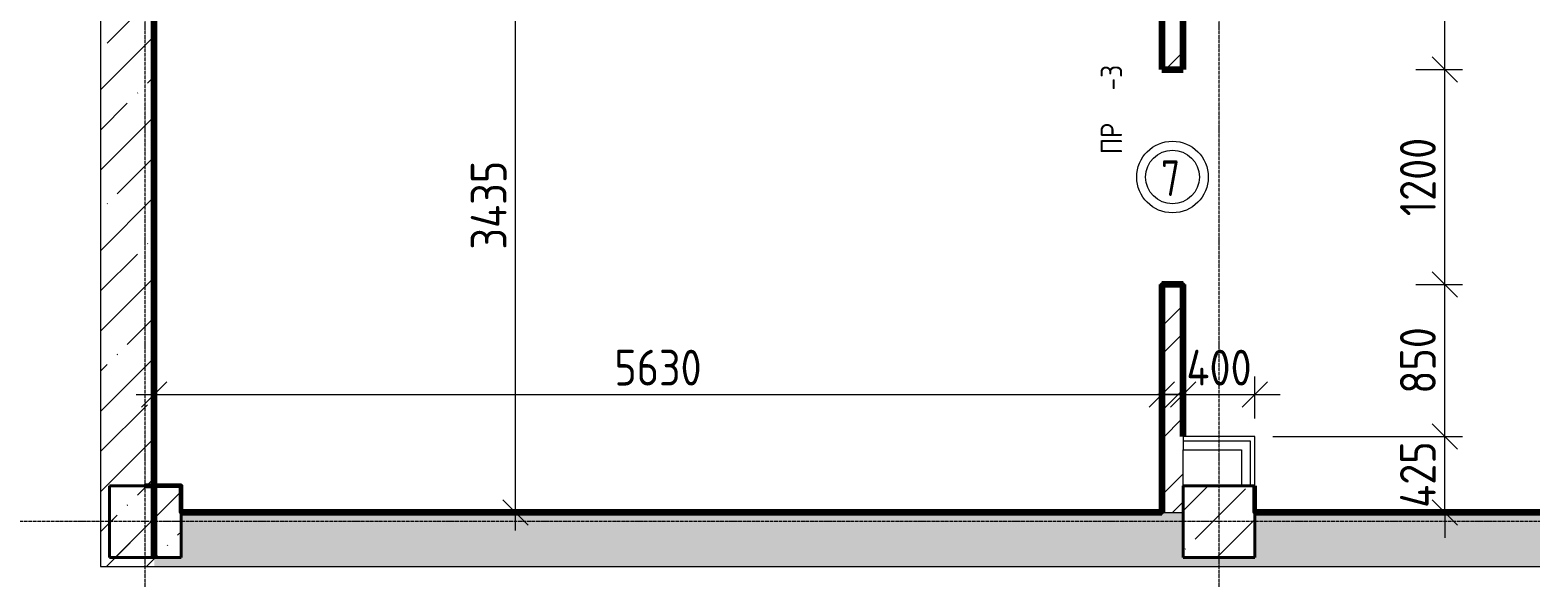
# Model space of a CAD drawing. Header units: millimetres. Extents: x -56773 to 221258, y -262288 to 26541.
# Drawn here: x -20244 to -11862, y -7310 to -4249 of the extents above; entities that cross this region are included whole.
import ezdxf

# ---------------------------------------------------------------- set-up
doc = ezdxf.new("R2010")
doc.units = ezdxf.units.MM
doc.linetypes.add('ADSK_Линия сетки', pattern=[25, 20, -2.5, 0, -2.5])
for name, color, linetype, lineweight in [('3.1 Штукатурка для инвесторов', 5, 'Continuous', 60), ('3.2) Штук 4 вып Сентябрь', 162, 'Continuous', 120), ('4.3)Шпакл баз сент инв подв и 1 эт', 6, 'Continuous', 60), ('Марки', 7, 'Continuous', 20), ('Марки дверей', 7, 'Continuous', 20), ('Несущие колонны', 7, 'Continuous', 18), ('Оси', 7, 'Continuous', 9), ('Размеры', 7, 'Continuous', 9), ('Стены внутренние', 7, 'Continuous', 18), ('Стены штриховка', 7, 'Continuous', 9)]:
    doc.layers.add(name, color=color, linetype=linetype, lineweight=lineweight)
doc.styles.add('GOST Common_3', font='', dxfattribs={"width": 0.9, "height": 200})
doc.styles.add('GOST Common_9', font='', dxfattribs={"width": 0.9, "height": 120})
doc.styles.add('GOST Common_B', font='', dxfattribs={"width": 0.8, "height": 200})
doc.styles.get('GOST Common_3').set_extended_font_data('GOST Common')
doc.styles.get('GOST Common_9').set_extended_font_data('GOST Common')
doc.styles.get('GOST Common_B').set_extended_font_data('GOST Common', bold=True)
doc.dimstyles.new('ADSK_Основной_2_0', dxfattribs={"dimscale": 304.8, "dimtxt": 201.142999, "dimasz": 0.463911, "dimexe": 0.328084, "dimexo": 0.328084, "dimgap": 0.164042, "dimtad": 1, "dimdec": 3, "dimrnd": 0.001, "dimdsep": 46, "dimtxsty": 'GOST Common_3', "dimblk1": 'OBLIQUE', "dimblk2": 'OBLIQUE', "dimsah": 1, "dimcen": 0.09, "dimdle": 0.328084, "dimazin": 2, "dimtfac": 1, "dimtdec": 4, "dimtix": 1, "dimtmove": 0, "dimatfit": 3, "dimfxl": 1, "dimtvp": 1, "dimtolj": 1, "dimtzin": 0, "dimlwd": 20, "dimlwe": 20, "dimarcsym": 2})
pattern_1 = [(45, (0, 0), (-224.5064, 224.5064), []), (45, (224.5, 0), (-224.5064, 224.5064), [396.875, -79.375, 3.353, -76.022])]

# ---------------------------------------------------------------- blocks, each defined once
blk = doc.blocks.new('ADSK_КолоннаЖБ_Прямоугольная - 400x400 мм-1809659-Кладочный план подвала')
at = {"layer": 'Несущие колонны', "lineweight": 40}
for p, q in [((-200, 200), (200, 200)), ((-200, -200), (-200, 200)), ((200, 200), (200, -200)), ((200, -200), (-200, -200))]:
    blk.add_line(p, q, dxfattribs=at)
blk = doc.blocks.new('ADSK_КолоннаЖБ_Прямоугольная - 400x400 мм-V1-Кладочный план подвала')
at = {"layer": 'Несущие колонны', "lineweight": 9}
h = blk.add_hatch(dxfattribs=at)
h.set_pattern_fill('FP_7', color=256, style=0, pattern_type=2)
h.set_pattern_definition([(315, (6995.03, -13600), (224.5064, 224.5064), []), (315, (6995.03, -13824.5), (224.5064, 224.5064), [396.875, -79.375, 3.353, -76.022])])
h.paths.add_polyline_path([(-200, -200), (200, -200), (200, 200), (-200, 200)])
at = {"layer": 'Несущие колонны', "lineweight": 40}
for p, q in [((-200, -200), (-200, 200)), ((-200, 200), (200, 200)), ((200, 200), (-200, 200)), ((-200, 200), (-200, -200)), ((200, 200), (200, -200)), ((200, -200), (200, 200)), ((200, -200), (-200, -200)), ((-200, -200), (200, -200))]:
    blk.add_line(p, q, dxfattribs=at)
blk = doc.blocks.new('М_двери1 - Марка экземпляра 2-3719212-Кладочный план подвала')
at = {"layer": 'Марки дверей'}
for radius in [2, 1.5]:
    blk.add_circle((0, 0), radius, dxfattribs=at)
blk = doc.blocks.new('_Oblique')
at = {"color": 0, "linetype": 'ByBlock', "lineweight": -2}
blk.add_line((-0.5, -0.5), (0.5, 0.5), dxfattribs=at)
blk = doc.blocks.new('DIMBLOCK42-Кладочный план подвала')
at = {"layer": 'Defpoints', "color": 0, "lineweight": 25, "transparency": 16777216}
for p in [(-13400, -6520), (-12338.8, -6520), (-12438.8, -6945)]:
    blk.add_point(p, dxfattribs=at)
at = {"layer": 'Размеры', "color": 0, "lineweight": 20, "transparency": 16777216}
for p, q in [((-12338.8, -6520), (-12338.8, -6378.6)), ((-13300, -6520), (-12238.8, -6520)), ((-12338.8, -6945), (-12338.8, -6520)), ((-12338.8, -6945), (-12238.8, -6945)), ((-12338.8, -6945), (-12338.8, -7086.4))]:
    blk.add_line(p, q, dxfattribs=at)
at = {"layer": 'Размеры', "color": 0, "lineweight": 20, "transparency": 16777216, "xscale": 141.4, "yscale": 141.4, "zscale": 141.4}
for p, rotation in [((-12338.8, -6520), 270), ((-12338.8, -6945), 90)]:
    blk.add_blockref('_Oblique', p, dxfattribs=dict(at, rotation=rotation))
at = {"layer": 'Размеры', "color": 0, "lineweight": 9, "transparency": 16777216, "insert": (-12488.8, -6732.5), "char_height": 200, "width": 474.561, "attachment_point": 5, "rotation": 90, "style": 'GOST Common_3'}
blk.add_mtext('\\A1;425', dxfattribs=at)
blk = doc.blocks.new('DIMBLOCK43-Кладочный план подвала')
at = {"layer": 'Defpoints', "color": 0, "lineweight": 25, "transparency": 16777216}
for p in [(-12600, -5670), (-12338.8, -5670), (-13400, -6520)]:
    blk.add_point(p, dxfattribs=at)
at = {"layer": 'Размеры', "color": 0, "lineweight": 20, "transparency": 16777216}
for p, q in [((-12338.8, -6620), (-12338.8, -5570)), ((-12500, -5670), (-12238.8, -5670)), ((-13300, -6520), (-12238.8, -6520))]:
    blk.add_line(p, q, dxfattribs=at)
at = {"layer": 'Размеры', "color": 0, "lineweight": 20, "transparency": 16777216, "xscale": 141.4, "yscale": 141.4, "zscale": 141.4}
for p, rotation in [((-12338.8, -5670), 90), ((-12338.8, -6520), 270)]:
    blk.add_blockref('_Oblique', p, dxfattribs=dict(at, rotation=rotation))
at = {"layer": 'Размеры', "color": 0, "lineweight": 9, "transparency": 16777216, "insert": (-12488.8, -6095), "char_height": 200, "width": 454.106, "attachment_point": 5, "rotation": 90, "style": 'GOST Common_3'}
blk.add_mtext('\\A1;850', dxfattribs=at)
blk = doc.blocks.new('DIMBLOCK44-Кладочный план подвала')
at = {"layer": 'Defpoints', "color": 0, "lineweight": 25, "transparency": 16777216}
for p in [(-12600, -4470), (-12338.8, -4470), (-12600, -5670)]:
    blk.add_point(p, dxfattribs=at)
at = {"layer": 'Размеры', "color": 0, "lineweight": 20, "transparency": 16777216}
for p, q in [((-12338.8, -5770), (-12338.8, -4370)), ((-12500, -4470), (-12238.8, -4470)), ((-12500, -5670), (-12238.8, -5670))]:
    blk.add_line(p, q, dxfattribs=at)
at = {"layer": 'Размеры', "color": 0, "lineweight": 20, "transparency": 16777216, "xscale": 141.4, "yscale": 141.4, "zscale": 141.4}
for p, rotation in [((-12338.8, -4470), 90), ((-12338.8, -5670), 270)]:
    blk.add_blockref('_Oblique', p, dxfattribs=dict(at, rotation=rotation))
at = {"layer": 'Размеры', "color": 0, "lineweight": 9, "transparency": 16777216, "insert": (-12488.8, -5070), "char_height": 200, "width": 560.473, "attachment_point": 5, "rotation": 90, "style": 'GOST Common_3'}
blk.add_mtext('\\A1;1200', dxfattribs=at)
blk = doc.blocks.new('DIMBLOCK45-Кладочный план подвала')
at = {"layer": 'Defpoints', "color": 0, "lineweight": 25, "transparency": 16777216}
for p in [(-13075, -1565), (-12338.8, -1565), (-12600, -4470)]:
    blk.add_point(p, dxfattribs=at)
at = {"layer": 'Размеры', "color": 0, "lineweight": 20, "transparency": 16777216}
for p, q in [((-12338.8, -4570), (-12338.8, -1465)), ((-12975, -1565), (-12238.8, -1565)), ((-12500, -4470), (-12238.8, -4470))]:
    blk.add_line(p, q, dxfattribs=at)
at = {"layer": 'Размеры', "color": 0, "lineweight": 20, "transparency": 16777216, "xscale": 141.4, "yscale": 141.4, "zscale": 141.4}
for p, rotation in [((-12338.8, -1565), 90), ((-12338.8, -4470), 270)]:
    blk.add_blockref('_Oblique', p, dxfattribs=dict(at, rotation=rotation))
at = {"layer": 'Размеры', "color": 0, "lineweight": 9, "transparency": 16777216, "insert": (-12488.8, -3017.5), "char_height": 200, "width": 605.475, "attachment_point": 5, "rotation": 90, "style": 'GOST Common_3'}
blk.add_mtext('\\A1;2905', dxfattribs=at)
blk = doc.blocks.new('DIMBLOCK132-Кладочный план подвала')
at = {"layer": 'Defpoints', "color": 0, "lineweight": 25, "transparency": 16777216}
for p in [(-17530.9, -3510), (-17015, -3510), (-17630.9, -6945)]:
    blk.add_point(p, dxfattribs=at)
at = {"layer": 'Размеры', "color": 0, "lineweight": 20, "transparency": 16777216}
for p, q in [((-17530.9, -7045), (-17530.9, -3410)), ((-17115, -3510), (-17630.9, -3510)), ((-17530.9, -6945), (-17430.9, -6945))]:
    blk.add_line(p, q, dxfattribs=at)
at = {"layer": 'Размеры', "color": 0, "lineweight": 20, "transparency": 16777216, "xscale": 141.4, "yscale": 141.4, "zscale": 141.4}
for p, rotation in [((-17530.9, -3510), 90), ((-17530.9, -6945), 270)]:
    blk.add_blockref('_Oblique', p, dxfattribs=dict(at, rotation=rotation))
at = {"layer": 'Размеры', "color": 0, "lineweight": 9, "transparency": 16777216, "insert": (-17680.9, -5227.5), "char_height": 200, "width": 625.93, "attachment_point": 5, "rotation": 90, "style": 'GOST Common_3'}
blk.add_mtext('\\A1;3435', dxfattribs=at)
blk = doc.blocks.new('DIMBLOCK160-Кладочный план подвала')
at = {"layer": 'Defpoints', "color": 0, "lineweight": 25, "transparency": 16777216}
for p in [(-13800, -6184.9), (-13400, -6284.9), (-13400, -6520)]:
    blk.add_point(p, dxfattribs=at)
at = {"layer": 'Размеры', "color": 0, "lineweight": 20, "transparency": 16777216}
for p, q in [((-13400, -6420), (-13400, -6184.9)), ((-13800, -6284.9), (-13941.4, -6284.9)), ((-13800, -6284.9), (-13800, -6384.9)), ((-13800, -6284.9), (-13400, -6284.9)), ((-13400, -6284.9), (-13258.6, -6284.9))]:
    blk.add_line(p, q, dxfattribs=at)
at = {"layer": 'Размеры', "color": 0, "lineweight": 20, "transparency": 16777216, "xscale": 141.4, "yscale": 141.4, "zscale": 141.4}
blk.add_blockref('_Oblique', (-13800, -6284.9), dxfattribs=at)
at = {"layer": 'Размеры', "color": 0, "lineweight": 20, "transparency": 16777216, "xscale": 141.4, "yscale": 141.4, "zscale": 141.4, "rotation": 180}
blk.add_blockref('_Oblique', (-13400, -6284.9), dxfattribs=at)
at = {"layer": 'Размеры', "color": 0, "lineweight": 9, "transparency": 16777216, "insert": (-13600, -6134.9), "char_height": 200, "width": 474.561, "attachment_point": 5, "style": 'GOST Common_3'}
blk.add_mtext('\\A1;400', dxfattribs=at)
blk = doc.blocks.new('DIMBLOCK161-Кладочный план подвала')
at = {"layer": 'Defpoints', "color": 0, "lineweight": 25, "transparency": 16777216}
for p in [(-19550, -6184.9), (-13920, -6184.9), (-13920, -6284.9)]:
    blk.add_point(p, dxfattribs=at)
at = {"layer": 'Размеры', "color": 0, "lineweight": 20, "transparency": 16777216}
for p, q in [((-19650, -6284.9), (-13820, -6284.9)), ((-19550, -6284.9), (-19550, -6384.9)), ((-13920, -6284.9), (-13920, -6384.9))]:
    blk.add_line(p, q, dxfattribs=at)
at = {"layer": 'Размеры', "color": 0, "lineweight": 20, "transparency": 16777216, "xscale": 141.4, "yscale": 141.4, "zscale": 141.4, "rotation": 180}
blk.add_blockref('_Oblique', (-19550, -6284.9), dxfattribs=at)
at = {"layer": 'Размеры', "color": 0, "lineweight": 20, "transparency": 16777216, "xscale": 141.4, "yscale": 141.4, "zscale": 141.4}
blk.add_blockref('_Oblique', (-13920, -6284.9), dxfattribs=at)
at = {"layer": 'Размеры', "color": 0, "lineweight": 9, "transparency": 16777216, "insert": (-16735, -6134.9), "char_height": 200, "width": 605.475, "attachment_point": 5, "style": 'GOST Common_3'}
blk.add_mtext('\\A1;5630', dxfattribs=at)

msp = doc.modelspace()

# ---------------------------------------------------------------- hatches: boundary and pattern name
at = {"layer": 'Несущие колонны', "lineweight": 9}
h = msp.add_hatch(dxfattribs=at)
h.set_pattern_fill('FP_3', color=256, style=0, pattern_type=2)
h.set_pattern_definition(pattern_1)
h.paths.add_polyline_path([(-19400, -7195.031), (-19400, -6795.031), (-19800, -6795.031), (-19800, -7195.031), (-19550, -7195.031)])
at = {"layer": 'Стены внутренние', "lineweight": 9}
h = msp.add_hatch(dxfattribs=at)
h.set_pattern_fill('FP_3', color=256, style=0, pattern_type=2)
h.set_pattern_definition(pattern_1)
h.paths.add_polyline_path([(-19850, -7245.031), (-19550, -7245.031), (-19550, 3204.969), (-19800, 3204.969), (-19800, 3604.969), (-19550, 3604.969), (-19550, 11004.969), (-19850, 11004.969), (-19850, -3729.2173)])
h = msp.add_hatch(dxfattribs=at)
h.set_pattern_fill('FP_2', color=256, style=0, pattern_type=2)
h.set_pattern_definition([(45, (0, 0), (-235.732, 235.732), []), (45, (157.15, 0), (-235.732, 235.732), [])])
h.paths.add_polyline_path([(-13800, -6945.031), (-13800, -5670.031), (-13920, -5670.031), (-13920, -6945.031)])
h.paths.add_polyline_path([(-13920, -4470.031), (-13800, -4470.031), (-13800, -1245.031), (-13850, -1245.031), (-13850, -745.031), (-13800, -745.031), (-13800, 1579.969), (-13920, 1579.969), (-13920, -3729.2173)])
h.paths.add_polyline_path([(-13920, 2779.969), (-13800, 2779.969), (-13800, 3154.969), (-13850, 3154.969), (-13850, 3484.969), (-13920, 3484.969)])
h = msp.add_hatch(dxfattribs=at)
h.set_pattern_fill('FP_3', color=256, style=0, pattern_type=2)
h.set_pattern_definition(pattern_1)
h.paths.add_polyline_path([(61550, -7245.031), (61550, -6945.031), (49800, -6945.031), (49800, -7195.031), (49400, -7195.031), (49400, -6945.031), (34000, -6945.031), (34000, -7195.031), (33600, -7195.031), (33600, -6945.031), (28000, -6945.031), (28000, -7195.031), (27600, -7195.031), (27600, -6945.031), (22000, -6945.031), (22000, -7195.031), (21600, -7195.031), (21600, -6945.031), (9000, -6945.031), (9000, -7195.031), (8600, -7195.031), (8600, -6945.031), (3000, -6945.031), (3000, -7195.031), (2600, -7195.031), (2600, -6945.031), (-13400, -6945.031), (-13400, -7195.031), (-13800, -7195.031), (-13800, -6945.031), (-19400, -6945.031), (-19400, -7195.031), (-19550, -7195.031), (-19550, -7245.031), (52785.5782, -7245.031)])

# ---------------------------------------------------------------- linework, layer by layer
at = {"layer": '3.1 Штукатурка для инвесторов'}
for points in [[(-13800, -6438.5656), (-13800, -5670.031), (-13920, -5670.031), (-13920, -6945.031), (-19400, -6945.031), (-19400, -6795.031), (-19600, -6795.031), (-19550, -6795.031), (-19550, -1195.031), (-19400, -1195.031), (-19400, -795.031), (-19550, -795.031), (-19550, 604.969), (-18925, 604.969), (-18925, 724.969)], [(-13800, -4470.031), (-13800, -1565.031), (-13075, -1565.031)], [(-13920, -4470.031), (-13920, -3510.031), (-14200, -3510.031)], [(-3400, -6945.031), (-7560, -6945.031), (-7560, -6270.031), (-7690, -6270.031), (-7690, -6945.031), (-9000, -6945.031), (-9000, -6795.031), (-9400, -6795.031), (-9400, -6945.031), (-10880, -6945.031), (-10880, -5670.031), (-11000, -5670.031), (-11000, -6945.031), (-13400, -6945.031), (-13400, -6795.031)]]:
    msp.add_lwpolyline(points, dxfattribs=at)
at = {"layer": '3.2) Штук 4 вып Сентябрь'}
for p, q in [((-19550, -7195.031), (-19550, 604.969)), ((-13800, -4470.031), (-13800, -1565.031)), ((-13920, -3510.031), (-13920, -4470.031)), ((-13920, -4470.031), (-13800, -4470.031)), ((-13800, -5670.031), (-13920, -5670.031)), ((-13920, -5670.031), (-13920, -6945.031)), ((-13800, -6520.031), (-13800, -5670.031)), ((-13920, -6945.031), (-19400, -6945.031)), ((-11000, -6945.031), (-13400, -6945.031))]:
    msp.add_line(p, q, dxfattribs=at)
at = {"layer": '4.3)Шпакл баз сент инв подв и 1 эт'}
for p, q in [((-19550, -7195.031), (-19550, 604.969)), ((-13800, -4470.031), (-13800, -1565.031)), ((-13920, -3510.031), (-13920, -4470.031)), ((-13920, -4470.031), (-13800, -4470.031)), ((-13800, -5670.031), (-13920, -5670.031)), ((-13920, -5670.031), (-13920, -6945.031)), ((-13800, -6520.031), (-13800, -5670.031)), ((-13920, -6945.031), (-19400, -6945.031)), ((-11000, -6945.031), (-13400, -6945.031))]:
    msp.add_line(p, q, dxfattribs=at)
at = {"layer": 'Несущие колонны', "lineweight": 9}
for p, q in [((-19400, -6795.031), (-19800, -6795.031)), ((-19800, -6795.031), (-19800, -7195.031)), ((-19400, -6945.031), (-19400, -6795.031)), ((-19800, -7195.031), (-19550, -7195.031))]:
    msp.add_line(p, q, dxfattribs=at)
at = {"layer": 'Оси', "linetype": 'ADSK_Линия сетки', "lineweight": 5}
for p, q in [((-19600, -10973.8823), (-19600, 24500.9141)), ((-13600, -10973.8823), (-13600, 24500.9141)), ((62221.372, -6995.031), (-25240.0967, -6995.031))]:
    msp.add_line(p, q, dxfattribs=at)
at = {"layer": 'Стены внутренние', "lineweight": 5}
for p, q in [((-19850, 11004.969), (-19850, -7245.031)), ((-13400, -6520.031), (-13800, -6520.031)), ((-13400, -6795.031), (-13400, -6520.031)), ((-13800, -6795.031), (-13800, -6595.031)), ((-13800, -6595.031), (-13475, -6595.031)), ((-13475, -6595.031), (-13475, -6795.031)), ((-19850, -7245.031), (61850, -7245.031))]:
    msp.add_line(p, q, dxfattribs=at)
at = {"layer": 'Стены штриховка', "lineweight": 9}
for p, q in [((-13800, -6520.031), (-13800, -6595.031)), ((-13425, -6545.031), (-13800, -6545.031)), ((-13425, -6795.031), (-13425, -6545.031)), ((-13920, -6945.031), (-13800, -6945.031))]:
    msp.add_line(p, q, dxfattribs=at)

# ---------------------------------------------------------------- block references
at = {"layer": 'Марки дверей', "xscale": 99.99999999999993, "yscale": 99.99999999999993, "zscale": 99.99999999999993}
msp.add_blockref('М_двери1 - Марка экземпляра 2-3719212-Кладочный план подвала', (-13860, -5070.031), dxfattribs=at)
at = {"layer": 'Несущие колонны', "lineweight": 40, "rotation": 89.9999999999999}
msp.add_blockref('ADSK_КолоннаЖБ_Прямоугольная - 400x400 мм-1809659-Кладочный план подвала', (-19600, -6995.031), dxfattribs=at)
at = {"layer": 'Несущие колонны', "rotation": 89.9999999999999}
msp.add_blockref('ADSK_КолоннаЖБ_Прямоугольная - 400x400 мм-V1-Кладочный план подвала', (-13600, -6995.031), dxfattribs=at)

# ---------------------------------------------------------------- texts
at = {"layer": 'Марки', "lineweight": 9, "char_height": 120, "attachment_point": 1, "rotation": 90, "style": 'GOST Common_9'}
for s, insert, width in [('-3', (-14261.2991, -4586.0039), 389.620125), ('ПР', (-14261.2991, -4943.1914), 432.91125)]:
    msp.add_mtext(s, dxfattribs=dict(at, insert=insert, width=width))
at = {"layer": 'Марки дверей', "lineweight": 5, "insert": (-13924.0574, -4976.3721), "char_height": 200, "width": 147.5105, "attachment_point": 1, "style": 'GOST Common_B'}
msp.add_mtext('\\fGOST Common|b1|i0|c204|p34|;\\W.8;7', dxfattribs=at)

# ---------------------------------------------------------------- dimensions: what is measured, and where the dimension line sits
at = {"layer": 'Размеры', "lineweight": 9}
for base, p1, p2, override, picture, middle in [((-12338.8346, -1565.031), (-12600, -4470.031), (-13075, -1565.031), {"dimpost": '<>', "dimfxl": 2943.577755}, 'DIMBLOCK45-Кладочный план подвала', (-12488.8346, -3017.531)), ((-17530.8701, -3510.031), (-17630.855, -6945.031), (-17015, -3510.031), {"dimpost": '<>', "dimfxl": 3489.771108}, 'DIMBLOCK132-Кладочный план подвала', (-17680.8701, -5227.531)), ((-12338.8346, -4470.031), (-12600, -5670.031), (-12600, -4470.031), {"dimpost": '<>', "dimfxl": 1200}, 'DIMBLOCK44-Кладочный план подвала', (-12488.8346, -5070.031)), ((-12338.8346, -5670.031), (-13400, -6520.031), (-12600, -5670.031), {"dimpost": '<>', "dimfxl": 1167.261753}, 'DIMBLOCK43-Кладочный план подвала', (-12488.8346, -6095.031)), ((-12338.8346, -6520.031), (-12438.8195, -6945.031), (-13400, -6520.031), {"dimpost": '<>', "dimfxl": 1050.948637}, 'DIMBLOCK42-Кладочный план подвала', (-12488.8346, -6732.531))]:
    dim = msp.add_linear_dim(base=base, p1=p1, p2=p2, angle=90, dimstyle='ADSK_Основной_2_0', override=override, dxfattribs=at)
    dim.commit()
    dim.dimension.update_dxf_attribs({"geometry": picture, "text_midpoint": middle})
for base, p1, p2, override, picture, middle in [((-13920, -6284.8893), (-19550, -6184.9044), (-13920, -6184.9044), {"dimpost": '<>', "dimfxl": 5630}, 'DIMBLOCK161-Кладочный план подвала', (-16735, -6134.8893)), ((-13400, -6284.8893), (-13800, -6184.9044), (-13400, -6520.031), {"dimpost": '<>', "dimfxl": 521.833172}, 'DIMBLOCK160-Кладочный план подвала', (-13600, -6134.8893))]:
    dim = msp.add_linear_dim(base=base, p1=p1, p2=p2, dimstyle='ADSK_Основной_2_0', override=override, dxfattribs=at)
    dim.commit()
    dim.dimension.update_dxf_attribs({"geometry": picture, "text_midpoint": middle})

doc.saveas('drawing.dxf')
